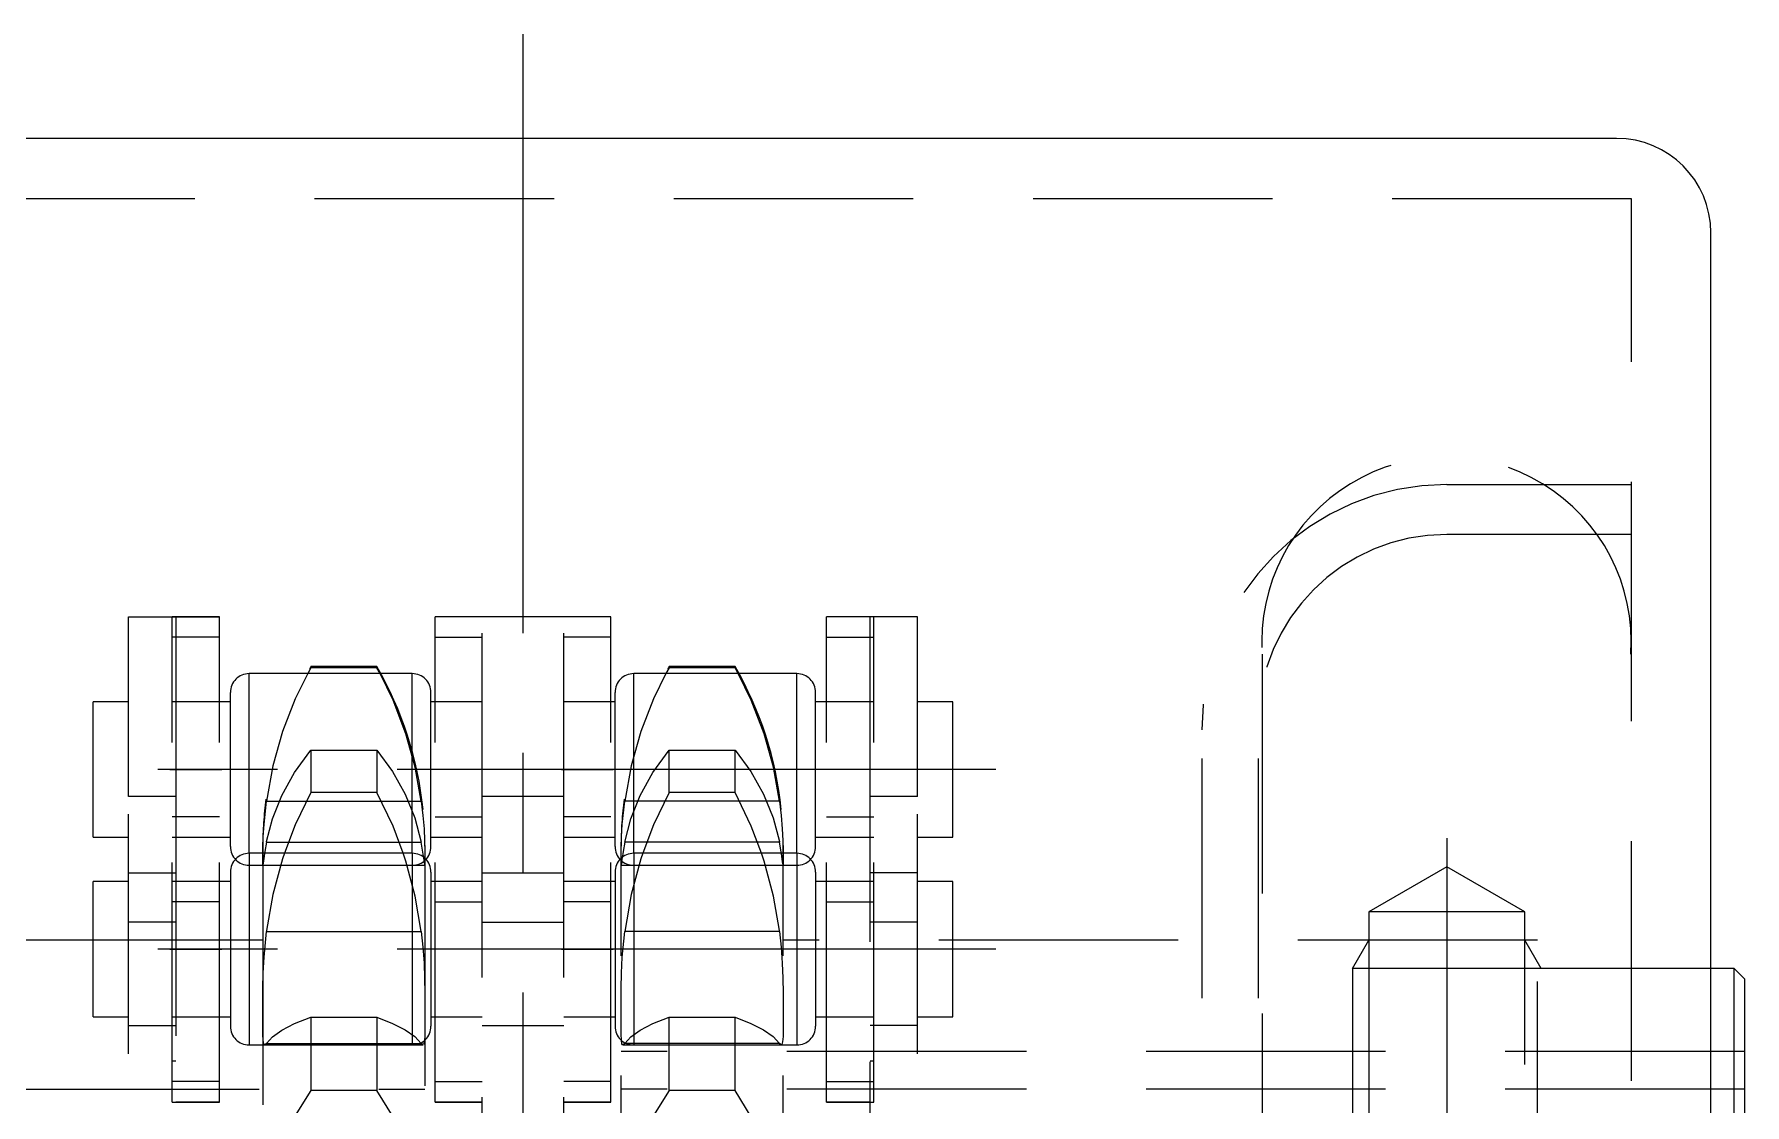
# Model space of a CAD drawing. Extents: x -8 to 168, y -8 to 177.
# Drawn here: x 19.44 to 64.8, y 53.39 to 81.76 of the extents above; entities that cross this region are included whole.
import ezdxf

# ---------------------------------------------------------------- set-up
doc = ezdxf.new("R2010")
doc.units = 0
doc.header["$LTSCALE"] = 0.5
doc.linetypes.add('CENTER', pattern=[50.8, 31.75, -6.35, 6.35, -6.35])
doc.linetypes.add('DASHED', pattern=[19.05, 12.7, -6.35])
for name, color, linetype in [('MSM_CENTER', 1, 'CENTER'), ('MSM_CONTINUOUS', 7, 'CONTINUOUS'), ('MSM_DASHED', 4, 'DASHED')]:
    doc.layers.add(name, color=color, linetype=linetype)

msp = doc.modelspace()

# ---------------------------------------------------------------- linework, layer by layer
at = {"layer": 'MSM_CENTER'}
for p, q in [((32.4, 81.76), (32.4, 7.24)), ((44.94, 62.273), (19.86, 62.273)), ((23.037, 62.273), (24.412, 62.273)), ((31.382, 62.273), (30.007, 62.273)), ((33.418, 62.273), (34.793, 62.273)), ((41.763, 62.273), (40.388, 62.273)), ((56.9, 60.453), (56.9, 28.547)), ((44.94, 57.511), (19.86, 57.511)), ((23.037, 57.51), (24.412, 57.51)), ((31.382, 57.51), (30.007, 57.51)), ((33.418, 57.51), (34.793, 57.51)), ((41.763, 57.51), (40.388, 57.51))]:
    msp.add_line(p, q, dxfattribs=at)
at = {"layer": 'MSM_CONTINUOUS'}
for p, q in [((61.4, 79), (3.4, 79)), ((63.9, 44.5), (63.9, 76.5)), ((64.517, 57), (63.9, 57)), ((64.517, 32), (64.517, 57)), ((64.8, 56.717), (64.517, 57)), ((64.8, 32.283), (64.8, 56.717))]:
    msp.add_line(p, q, dxfattribs=at)
msp.add_arc((61.4, 76.5), 2.5, 0, 90, dxfattribs=at)
at = {"layer": 'MSM_DASHED'}
for p, q in [((61.8, 77.4), (3, 77.4)), ((61.8, 44.5), (61.8, 77.4)), ((56.9, 69.826), (61.8, 69.826)), ((61.8, 68.503), (56.9, 68.503)), ((21.94, 61.561), (21.94, 66.323)), ((21.94, 66.323), (24.35, 66.323)), ((23.1, 65.78), (23.1, 66.323)), ((24.35, 66.323), (23.1, 66.323)), ((23.19, 66.323), (23.19, 61.561)), ((24.35, 53.46), (24.35, 66.323)), ((34.73, 66.323), (30.07, 66.323)), ((30.07, 53.46), (30.07, 66.323)), ((31.32, 66.323), (30.07, 66.323)), ((31.32, 59.536), (31.32, 66.323)), ((33.48, 59.536), (33.48, 66.323)), ((34.73, 66.323), (33.48, 66.323)), ((34.73, 53.46), (34.73, 66.323)), ((42.86, 66.323), (40.45, 66.323)), ((40.45, 53.46), (40.45, 66.323)), ((41.7, 66.323), (40.45, 66.323)), ((41.61, 61.561), (41.61, 66.323)), ((41.7, 65.78), (41.7, 66.323)), ((42.86, 61.561), (42.86, 66.323)), ((24.35, 65.781), (23.1, 65.781)), ((24.35, 65.78), (23.1, 65.78)), ((23.1, 53.46), (23.1, 65.78)), ((30.07, 65.781), (31.32, 65.781)), ((30.07, 65.78), (31.32, 65.78)), ((34.73, 65.781), (33.48, 65.781)), ((34.73, 65.78), (33.48, 65.78)), ((40.45, 65.781), (41.7, 65.781)), ((40.45, 65.78), (41.7, 65.78)), ((41.7, 53.46), (41.7, 65.78)), ((52, 65.333), (52, 47.95)), ((26.776, 64.969), (26.691, 64.816)), ((28.524, 65), (26.776, 65)), ((26.776, 65), (26.776, 64.969)), ((28.524, 64.969), (26.776, 64.969)), ((28.524, 65), (28.524, 64.969)), ((28.609, 64.816), (28.524, 64.969)), ((36.276, 64.969), (36.191, 64.816)), ((38.024, 65), (36.276, 65)), ((36.276, 64.969), (36.276, 65)), ((38.024, 64.969), (36.276, 64.969)), ((38.024, 64.969), (38.024, 65)), ((38.109, 64.816), (38.024, 64.969)), ((29.46, 64.813), (25.14, 64.813)), ((25.14, 60.051), (25.14, 64.813)), ((26.691, 64.816), (26.361, 64.145)), ((28.955, 64.109), (28.609, 64.816)), ((29.46, 60.051), (29.46, 64.813)), ((39.66, 64.813), (35.34, 64.813)), ((35.34, 60.051), (35.34, 64.813)), ((36.191, 64.816), (35.861, 64.145)), ((38.455, 64.109), (38.109, 64.816)), ((39.66, 60.051), (39.66, 64.813)), ((21, 60.478), (21, 64.068)), ((21.94, 64.068), (21, 64.068)), ((24.35, 64.068), (23.1, 64.068)), ((24.64, 64.068), (23.19, 64.068)), ((24.64, 60.233), (24.64, 64.313)), ((26.361, 64.145), (26.026, 63.281)), ((29.294, 63.222), (28.955, 64.109)), ((29.96, 60.233), (29.96, 64.313)), ((31.32, 64.068), (29.96, 64.068)), ((31.32, 64.068), (30.07, 64.068)), ((34.84, 64.068), (33.48, 64.068)), ((34.73, 64.068), (33.48, 64.068)), ((34.84, 60.233), (34.84, 64.313)), ((35.861, 64.145), (35.526, 63.281)), ((38.794, 63.222), (38.455, 64.109)), ((40.16, 60.233), (40.16, 64.313)), ((41.61, 64.068), (40.16, 64.068)), ((41.7, 64.068), (40.45, 64.068)), ((43.8, 64.068), (42.86, 64.068)), ((43.8, 60.478), (43.8, 64.068)), ((26.026, 63.281), (25.769, 62.368)), ((29.54, 62.331), (29.294, 63.222)), ((35.526, 63.281), (35.269, 62.368)), ((39.04, 62.331), (38.794, 63.222)), ((26.345, 62.194), (26.776, 62.788)), ((26.776, 62.788), (28.524, 62.788)), ((26.776, 62.788), (26.776, 61.666)), ((28.524, 62.788), (28.939, 62.219)), ((28.524, 62.788), (28.524, 61.666)), ((35.845, 62.194), (36.276, 62.788)), ((36.276, 62.788), (38.024, 62.788)), ((36.276, 61.666), (36.276, 62.788)), ((38.024, 62.788), (38.439, 62.219)), ((38.024, 61.666), (38.024, 62.788)), ((25.769, 62.368), (25.597, 61.431)), ((26.006, 61.582), (26.345, 62.194)), ((28.939, 62.219), (29.274, 61.622)), ((29.703, 61.431), (29.54, 62.331)), ((35.269, 62.368), (35.097, 61.431)), ((35.506, 61.582), (35.845, 62.194)), ((38.439, 62.219), (38.774, 61.622)), ((39.203, 61.431), (39.04, 62.331)), ((50.4, 62.56), (50.4, 44.5)), ((51.9, 62.56), (51.9, 44.5)), ((23.19, 61.561), (21.94, 61.561)), ((21.94, 45.212), (21.94, 61.561)), ((23.19, 61.561), (23.19, 48.177)), ((25.534, 60.823), (25.597, 61.431)), ((25.597, 61.431), (29.703, 61.431)), ((25.76, 60.967), (26.006, 61.582)), ((26.776, 61.666), (26.361, 60.807)), ((28.524, 61.666), (26.776, 61.666)), ((28.955, 60.77), (28.524, 61.666)), ((29.274, 61.622), (29.531, 60.993)), ((29.703, 61.431), (29.746, 61.053)), ((33.48, 61.561), (31.32, 61.561)), ((35.034, 60.823), (35.097, 61.431)), ((39.203, 61.431), (35.097, 61.431)), ((35.26, 60.967), (35.506, 61.582)), ((36.276, 61.666), (35.861, 60.807)), ((38.024, 61.666), (36.276, 61.666)), ((38.455, 60.77), (38.024, 61.666)), ((38.774, 61.622), (39.031, 60.993)), ((39.203, 61.431), (39.246, 61.053)), ((42.86, 61.561), (41.61, 61.561)), ((41.61, 48.177), (41.61, 61.561)), ((42.86, 45.212), (42.86, 61.561)), ((24.35, 61.018), (23.1, 61.018)), ((24.35, 61.018), (23.1, 61.018)), ((25.514, 60.49), (25.534, 60.823)), ((25.601, 60.365), (25.76, 60.967)), ((26.361, 60.807), (26.074, 60.053)), ((29.531, 60.993), (29.703, 60.345)), ((29.746, 61.053), (29.775, 60.698)), ((30.07, 61.018), (31.32, 61.018)), ((30.07, 61.018), (31.32, 61.018)), ((34.73, 61.018), (33.48, 61.018)), ((34.73, 61.018), (33.48, 61.018)), ((35.014, 60.49), (35.034, 60.823)), ((35.097, 60.345), (35.26, 60.967)), ((35.861, 60.807), (35.574, 60.053)), ((39.031, 60.993), (39.199, 60.365)), ((39.246, 61.053), (39.275, 60.698)), ((40.45, 61.018), (41.7, 61.018)), ((40.45, 61.018), (41.7, 61.018)), ((21, 60.478), (21.94, 60.478)), ((23.1, 60.478), (24.35, 60.478)), ((23.19, 60.478), (24.64, 60.478)), ((25.505, 60.215), (25.514, 60.49)), ((25.597, 60.345), (25.554, 60.103)), ((25.597, 60.345), (25.601, 60.365)), ((25.597, 60.345), (29.703, 60.345)), ((29.226, 60.053), (28.955, 60.77)), ((29.766, 59.975), (29.703, 60.345)), ((29.775, 60.698), (29.79, 60.394)), ((29.79, 60.394), (29.796, 60.134)), ((29.96, 60.478), (31.32, 60.478)), ((30.07, 60.478), (31.32, 60.478)), ((33.48, 60.478), (34.84, 60.478)), ((33.48, 60.478), (34.73, 60.478)), ((35.005, 60.215), (35.014, 60.49)), ((35.097, 60.345), (35.054, 60.103)), ((39.203, 60.345), (35.097, 60.345)), ((38.726, 60.053), (38.455, 60.77)), ((39.199, 60.365), (39.203, 60.345)), ((39.257, 60.038), (39.203, 60.345)), ((39.275, 60.698), (39.29, 60.394)), ((39.29, 60.394), (39.296, 60.134)), ((40.16, 60.478), (41.61, 60.478)), ((40.45, 60.478), (41.7, 60.478)), ((42.86, 60.478), (43.8, 60.478)), ((29.46, 60.051), (25.14, 60.051)), ((25.14, 60.051), (25.14, 54.971)), ((25.5, 60.238), (25.5, 59.75)), ((25.501, 59.762), (25.502, 60.045)), ((25.502, 60.045), (25.505, 60.215)), ((25.525, 59.912), (25.51, 59.791)), ((25.544, 60.045), (25.525, 59.912)), ((25.554, 60.103), (25.544, 60.045)), ((26.026, 59.907), (25.769, 58.956)), ((26.074, 60.053), (26.026, 59.907)), ((29.294, 59.845), (29.226, 60.053)), ((29.46, 60.051), (29.46, 54.971)), ((29.773, 59.927), (29.766, 59.975)), ((29.786, 59.824), (29.773, 59.927)), ((29.796, 60.134), (29.799, 59.938)), ((29.799, 59.938), (29.799, 59.911)), ((29.799, 59.911), (29.799, 59.865)), ((29.8, 60.238), (29.8, 28.762)), ((35, 28.762), (35, 60.238)), ((35.001, 59.902), (35.002, 59.992)), ((35.001, 59.863), (35.001, 59.902)), ((35.002, 59.992), (35.005, 60.215)), ((35.025, 59.912), (35.01, 59.791)), ((35.027, 59.927), (35.025, 59.912)), ((35.054, 60.103), (35.027, 59.927)), ((35.526, 59.907), (35.269, 58.956)), ((39.66, 60.051), (35.34, 60.051)), ((35.34, 60.051), (35.34, 54.971)), ((35.574, 60.053), (35.526, 59.907)), ((38.794, 59.845), (38.726, 60.053)), ((39.266, 59.975), (39.257, 60.038)), ((39.286, 59.824), (39.266, 59.975)), ((39.296, 60.134), (39.298, 60.044)), ((39.298, 60.044), (39.299, 59.762)), ((39.3, 28.762), (39.3, 60.238)), ((39.66, 60.051), (39.66, 54.971)), ((21.94, 59.536), (23.19, 59.536)), ((24.64, 59.551), (24.64, 55.471)), ((25.14, 59.733), (29.46, 59.733)), ((25.5, 59.733), (29.8, 59.733)), ((25.5, 59.733), (25.5, 28.762)), ((25.501, 59.751), (25.501, 59.762)), ((25.503, 59.733), (25.501, 59.751)), ((25.504, 59.736), (25.503, 59.733)), ((25.51, 59.791), (25.504, 59.736)), ((29.54, 58.918), (29.294, 59.845)), ((29.783, 59.844), (29.79, 59.785)), ((29.795, 59.746), (29.786, 59.824)), ((29.79, 59.785), (29.796, 59.736)), ((29.797, 59.733), (29.795, 59.746)), ((29.796, 59.736), (29.797, 59.733)), ((29.798, 59.739), (29.797, 59.733)), ((29.799, 59.803), (29.798, 59.739)), ((29.799, 59.865), (29.799, 59.803)), ((29.96, 59.551), (29.96, 55.471)), ((31.32, 59.536), (33.48, 59.536)), ((31.32, 37.713), (31.32, 59.536)), ((33.48, 37.713), (33.48, 59.536)), ((34.84, 59.551), (34.84, 55.471)), ((35, 59.733), (39.3, 59.733)), ((35.001, 59.838), (35.001, 59.863)), ((35.001, 59.751), (35.001, 59.838)), ((35.003, 59.733), (35.001, 59.751)), ((35.004, 59.736), (35.003, 59.733)), ((35.01, 59.791), (35.004, 59.736)), ((35.34, 59.733), (39.66, 59.733)), ((39.04, 58.918), (38.794, 59.845)), ((39.283, 59.844), (39.29, 59.785)), ((39.295, 59.746), (39.286, 59.824)), ((39.29, 59.785), (39.296, 59.736)), ((39.297, 59.733), (39.295, 59.746)), ((39.296, 59.736), (39.297, 59.733)), ((39.298, 59.739), (39.297, 59.733)), ((39.299, 59.762), (39.298, 59.739)), ((40.16, 59.551), (40.16, 55.471)), ((42.86, 59.536), (41.61, 59.536)), ((56.9, 59.693), (54.833, 58.5)), ((58.967, 58.5), (56.9, 59.693)), ((21, 55.716), (21, 59.306)), ((21.94, 59.306), (21, 59.306)), ((24.35, 59.306), (23.1, 59.306)), ((24.64, 59.306), (23.19, 59.306)), ((31.32, 59.306), (29.96, 59.306)), ((31.32, 59.306), (30.07, 59.306)), ((34.84, 59.306), (33.48, 59.306)), ((34.73, 59.306), (33.48, 59.306)), ((41.61, 59.306), (40.16, 59.306)), ((41.7, 59.306), (40.45, 59.306)), ((43.8, 59.306), (42.86, 59.306)), ((43.8, 55.716), (43.8, 59.306)), ((24.35, 58.766), (23.1, 58.766)), ((24.35, 58.766), (23.19, 58.766)), ((25.769, 58.956), (25.601, 58.009)), ((29.703, 57.979), (29.54, 58.918)), ((30.07, 58.766), (31.32, 58.766)), ((30.07, 58.766), (31.32, 58.766)), ((34.73, 58.766), (33.48, 58.766)), ((34.73, 58.766), (33.48, 58.766)), ((35.269, 58.956), (35.097, 57.979)), ((39.199, 58.009), (39.04, 58.918)), ((40.45, 58.766), (41.61, 58.766)), ((40.45, 58.766), (41.7, 58.766)), ((23.19, 58.223), (21.94, 58.223)), ((31.32, 58.223), (33.48, 58.223)), ((42.86, 58.223), (41.61, 58.223)), ((54.833, 58.5), (54.833, 44.933)), ((58.967, 58.5), (54.833, 58.5)), ((58.967, 44.933), (58.967, 58.5)), ((25.5, 57.75), (5.5, 57.75)), ((25.534, 57.298), (25.597, 57.979)), ((25.601, 58.009), (25.597, 57.979)), ((25.597, 57.979), (29.703, 57.979)), ((29.703, 57.979), (29.746, 57.568)), ((35.034, 57.298), (35.097, 57.979)), ((39.203, 57.979), (35.097, 57.979)), ((39.203, 57.979), (39.199, 58.009)), ((39.203, 57.979), (39.246, 57.568)), ((59.3, 57.75), (39.3, 57.75)), ((54.4, 57), (54.833, 57.75)), ((59.4, 57), (58.967, 57.75)), ((59.3, 31.25), (59.3, 57.75)), ((25.514, 56.871), (25.534, 57.298)), ((29.746, 57.568), (29.775, 57.143)), ((35.014, 56.871), (35.034, 57.298)), ((39.246, 57.568), (39.275, 57.143)), ((25.505, 56.473), (25.514, 56.871)), ((29.775, 57.143), (29.79, 56.738)), ((29.79, 56.738), (29.796, 56.343)), ((35.005, 56.473), (35.014, 56.871)), ((39.275, 57.143), (39.29, 56.738)), ((39.29, 56.738), (39.296, 56.343)), ((54.4, 57), (54.4, 41.25)), ((59.4, 57), (54.4, 57)), ((63.9, 57), (59.3, 57)), ((63.9, 57), (61.8, 57)), ((25.502, 56.094), (25.505, 56.473)), ((29.796, 56.343), (29.799, 55.988)), ((35.002, 56.094), (35.005, 56.473)), ((39.296, 56.343), (39.299, 55.988)), ((25.501, 55.922), (25.502, 56.094)), ((25.501, 55.764), (25.501, 55.922)), ((29.799, 55.988), (29.799, 55.666)), ((35.001, 55.764), (35.002, 56.094)), ((39.299, 55.988), (39.299, 55.922)), ((39.299, 55.922), (39.299, 55.666)), ((21, 55.716), (21.94, 55.716)), ((21.94, 55.486), (23.19, 55.486)), ((23.1, 55.715), (24.35, 55.715)), ((23.19, 55.716), (24.64, 55.716)), ((25.501, 55.478), (25.501, 55.764)), ((25.504, 55.255), (25.501, 55.478)), ((25.76, 55.19), (26.006, 55.365)), ((26.006, 55.365), (26.345, 55.538)), ((26.345, 55.538), (26.776, 55.706)), ((26.776, 55.706), (28.524, 55.706)), ((26.776, 55.706), (26.776, 53.763)), ((28.524, 55.706), (28.939, 55.545)), ((28.524, 55.706), (28.524, 53.763)), ((28.939, 55.545), (29.274, 55.376)), ((29.274, 55.376), (29.531, 55.198)), ((29.798, 55.403), (29.795, 55.192)), ((29.799, 55.666), (29.798, 55.403)), ((29.96, 55.716), (31.32, 55.716)), ((30.07, 55.715), (31.32, 55.715)), ((31.32, 55.486), (33.48, 55.486)), ((33.48, 55.716), (34.84, 55.716)), ((33.48, 55.715), (34.73, 55.715)), ((35.001, 55.478), (35.001, 55.764)), ((35.004, 55.255), (35.001, 55.478)), ((35.26, 55.19), (35.506, 55.365)), ((35.506, 55.365), (35.845, 55.538)), ((35.845, 55.538), (36.276, 55.706)), ((36.276, 55.706), (38.024, 55.706)), ((36.276, 53.763), (36.276, 55.706)), ((38.024, 55.706), (38.439, 55.545)), ((38.024, 53.763), (38.024, 55.706)), ((38.439, 55.545), (38.774, 55.376)), ((38.774, 55.376), (39.031, 55.198)), ((39.298, 55.403), (39.295, 55.192)), ((39.299, 55.666), (39.298, 55.403)), ((40.16, 55.716), (41.61, 55.716)), ((40.45, 55.715), (41.7, 55.715)), ((42.86, 55.486), (41.61, 55.486)), ((42.86, 55.716), (43.8, 55.716)), ((25.14, 54.971), (29.46, 54.971)), ((25.51, 55.091), (25.504, 55.255)), ((25.525, 54.998), (25.51, 55.091)), ((25.535, 54.978), (25.525, 54.998)), ((25.549, 54.971), (25.535, 54.978)), ((25.554, 54.971), (25.549, 54.971)), ((25.55, 54.971), (29.75, 54.971)), ((25.597, 55.014), (25.554, 54.971)), ((25.597, 55.014), (25.76, 55.19)), ((25.597, 55.014), (29.703, 55.014)), ((29.531, 55.198), (29.703, 55.014)), ((29.751, 54.971), (29.703, 55.014)), ((29.703, 55.014), (29.746, 54.971)), ((29.746, 54.971), (29.751, 54.971)), ((29.786, 55.053), (29.766, 54.98)), ((29.79, 55.097), (29.786, 55.053)), ((29.795, 55.192), (29.79, 55.097)), ((35.01, 55.099), (35.004, 55.255)), ((35.01, 55.091), (35.01, 55.099)), ((35.025, 54.998), (35.01, 55.091)), ((35.035, 54.978), (35.025, 54.998)), ((35.049, 54.971), (35.035, 54.978)), ((35.054, 54.971), (35.049, 54.971)), ((35.05, 54.971), (39.25, 54.971)), ((35.097, 55.014), (35.054, 54.971)), ((35.097, 55.014), (35.26, 55.19)), ((39.203, 55.014), (35.097, 55.014)), ((35.34, 54.971), (39.66, 54.971)), ((39.031, 55.198), (39.203, 55.014)), ((39.251, 54.971), (39.203, 55.014)), ((39.203, 55.014), (39.246, 54.971)), ((39.246, 54.971), (39.251, 54.971)), ((39.286, 55.053), (39.266, 54.98)), ((39.295, 55.192), (39.286, 55.053)), ((23.19, 54.546), (23.1, 54.546)), ((64.8, 54.8), (35, 54.8)), ((41.7, 54.546), (41.61, 54.546)), ((24.35, 54.003), (23.1, 54.003)), ((24.35, 54.004), (23.19, 54.004)), ((30.07, 54.004), (31.32, 54.004)), ((30.07, 54.003), (31.32, 54.003)), ((34.73, 54.004), (33.48, 54.004)), ((34.73, 54.003), (33.48, 54.003)), ((40.45, 54.004), (41.61, 54.004)), ((40.45, 54.003), (41.7, 54.003)), ((0, 53.8), (29.8, 53.8)), ((26.776, 53.763), (26.361, 53.1)), ((28.524, 53.763), (26.776, 53.763)), ((28.955, 53.071), (28.524, 53.763)), ((64.8, 53.8), (35, 53.8)), ((36.276, 53.763), (35.861, 53.1)), ((38.024, 53.763), (36.276, 53.763)), ((38.455, 53.071), (38.024, 53.763)), ((23.1, 53.46), (24.35, 53.46)), ((23.19, 53.461), (24.35, 53.461)), ((30.07, 53.461), (31.32, 53.461)), ((30.07, 53.46), (31.32, 53.46)), ((33.48, 53.461), (34.73, 53.461)), ((33.48, 53.46), (34.73, 53.46)), ((40.45, 53.461), (41.61, 53.461)), ((40.45, 53.46), (41.7, 53.46))]:
    msp.add_line(p, q, dxfattribs=at)
for centre, radius, start, end in [((56.889, 65.66), 4.9, 356.1697, 183.8303), ((56.9, 63.326), 6.5, 90, 180), ((56.9, 63.503), 5, 90, 180), ((35.025, 60.238), 9.525, 150, 150.397), ((20.275, 60.238), 9.525, 5.8984, 30), ((44.525, 60.238), 9.525, 150, 150.397), ((29.775, 60.238), 9.525, 5.8984, 30), ((25.14, 64.313), 0.5, 90, 180), ((29.46, 64.313), 0.5, 0, 90), ((35.34, 64.313), 0.5, 90, 180), ((39.66, 64.313), 0.5, 0, 90), ((35.025, 60.238), 9.525, 172.4719, 180), ((44.525, 60.238), 9.525, 172.4719, 180), ((20.275, 60.238), 9.525, 0, 0.8844), ((29.775, 60.238), 9.525, 0, 0.8076), ((25.14, 60.233), 0.5, 180, 270), ((25.14, 59.551), 0.5, 90, 180), ((29.46, 60.233), 0.5, 270, 0), ((29.46, 59.551), 0.5, 0, 90), ((35.34, 60.233), 0.5, 180, 270), ((35.34, 59.551), 0.5, 90, 180), ((39.66, 60.233), 0.5, 270, 0), ((39.66, 59.551), 0.5, 0, 90), ((25.14, 55.471), 0.5, 180, 270), ((29.46, 55.471), 0.5, 270, 0), ((35.34, 55.471), 0.5, 180, 270), ((39.66, 55.471), 0.5, 270, 0)]:
    msp.add_arc(centre, radius, start, end, dxfattribs=at)

doc.saveas('drawing.dxf')
